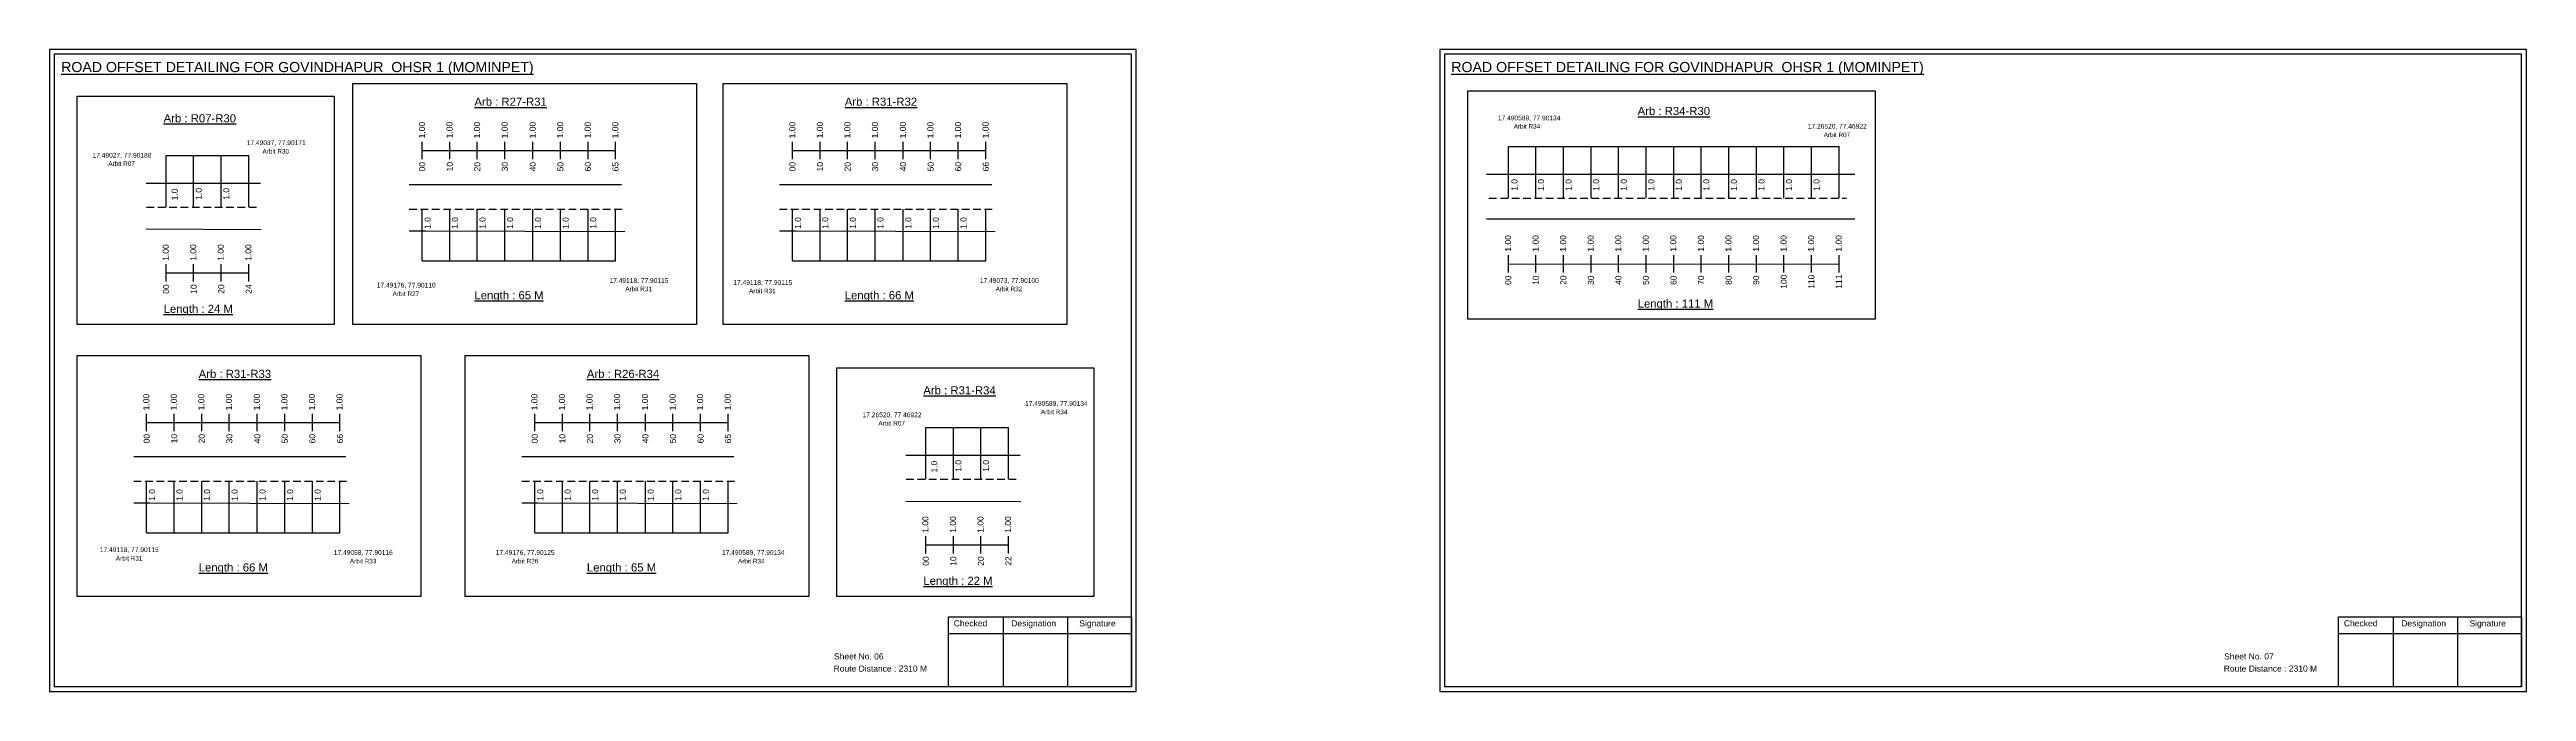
# Model space of a CAD drawing. Header units: inches. Extents: x 647 to 5432, y 46 to 1327.
# Drawn here: x 4209 to 5432, y 48 to 365 of the extents above; entities that cross this region are included whole.
import ezdxf

# ---------------------------------------------------------------- set-up
doc = ezdxf.new("R2010")
doc.units = ezdxf.units.IN
doc.header["$MEASUREMENT"] = 0
doc.linetypes.add('DASHED2', pattern=[0.375, 0.25, -0.125])
doc.layers.add('PDF_Geometry', color=7, linetype='Continuous')
doc.layers.add('PDF_Text', color=5, linetype='Continuous')
doc.styles.add('PDF Arial', font='arial.ttf')
doc.styles.get("Standard").update_dxf_attribs({"font": 'arial.ttf'})

msp = doc.modelspace()

# ---------------------------------------------------------------- linework, layer by layer
at = {"color": 217, "true_color": 0x93278f}
for p, q in [((4393.2, 311), (4393.2, 319.6)), ((4406.8, 311), (4406.8, 319.6)), ((4420.4, 311), (4420.4, 319.6)), ((4434, 311), (4434, 319.6)), ((4447.9, 311), (4447.9, 319.6)), ((4461.5, 311), (4461.5, 319.6)), ((4475.1, 311), (4475.1, 319.6)), ((4488.7, 311), (4488.7, 319.6)), ((4576, 311), (4576, 319.6)), ((4589.6, 311), (4589.6, 319.6)), ((4603.2, 311), (4603.2, 319.6)), ((4616.8, 311), (4616.8, 319.6)), ((4630.6, 311), (4630.6, 319.6)), ((4644.2, 311), (4644.2, 319.6)), ((4657.8, 311), (4657.8, 319.6)), ((4671.4, 311), (4671.4, 319.6)), ((4393.2, 315.3), (4488.7, 315.3)), ((4576, 315.3), (4671.4, 315.3)), ((4266.8, 250.7), (4266.8, 259.2)), ((4280.4, 250.7), (4280.4, 259.2)), ((4294, 250.7), (4294, 259.2)), ((4307.6, 250.7), (4307.6, 259.2)), ((4929.4, 255.1), (4929.4, 263.6)), ((4929.4, 259.3), (5092.6, 259.4)), ((4943, 255.1), (4943, 263.6)), ((4956.6, 255.1), (4956.6, 263.6)), ((4970.2, 255.1), (4970.2, 263.6)), ((4983.8, 255.1), (4983.8, 263.6)), ((4997.4, 255.1), (4997.4, 263.6)), ((5011, 255.1), (5011, 263.6)), ((5024.6, 255.1), (5024.6, 263.6)), ((5038.2, 255.1), (5038.2, 263.6)), ((5051.8, 255.1), (5051.8, 263.6)), ((5065.4, 255.1), (5065.4, 263.6)), ((5079, 255.1), (5079, 263.6)), ((5092.6, 255.1), (5092.6, 263.6)), ((4266.8, 254.9), (4307.6, 254.9)), ((4257.2, 176.8), (4257.2, 185.4)), ((4270.8, 176.8), (4270.8, 185.4)), ((4284.4, 176.8), (4284.4, 185.4)), ((4298, 176.8), (4298, 185.4)), ((4311.8, 176.8), (4311.8, 185.4)), ((4325.4, 176.8), (4325.4, 185.4)), ((4339, 176.8), (4339, 185.4)), ((4352.6, 176.8), (4352.6, 185.4)), ((4448.8, 176.8), (4448.8, 185.4)), ((4462.4, 176.8), (4462.4, 185.4)), ((4476, 176.8), (4476, 185.4)), ((4489.6, 176.8), (4489.6, 185.4)), ((4503.4, 176.8), (4503.4, 185.4)), ((4517, 176.8), (4517, 185.4)), ((4530.6, 176.8), (4530.6, 185.4)), ((4544.2, 176.8), (4544.2, 185.4)), ((4257.2, 181.1), (4352.6, 181.1)), ((4448.8, 181.1), (4544.2, 181.1)), ((4641.8, 116.4), (4641.8, 125)), ((4655.4, 116.4), (4655.4, 125)), ((4669, 116.4), (4669, 125)), ((4682.6, 116.4), (4682.6, 125)), ((4641.8, 120.7), (4682.6, 120.7))]:
    msp.add_line(p, q, dxfattribs=at)
at = {"color": 5}
for p, q in [((4266.8, 312.9), (4307.6, 312.9)), ((4929.4, 317.3), (5092.6, 317.3)), ((4393.2, 260.9), (4488.7, 260.9)), ((4576, 260.9), (4671.4, 260.9)), ((4641.8, 178.7), (4682.6, 178.7)), ((4257.2, 126.6), (4352.6, 126.7)), ((4448.8, 126.6), (4544.2, 126.7))]:
    msp.add_line(p, q, dxfattribs=at)
for p, q in [((4266.8, 287.4), (4266.8, 312.9)), ((4280.4, 287.4), (4280.4, 312.9)), ((4294, 287.4), (4294, 312.9)), ((4307.6, 287.4), (4307.6, 312.9)), ((4929.4, 291.8), (4929.4, 317.3)), ((4943, 291.8), (4943, 317.3)), ((4956.6, 291.8), (4956.6, 317.3)), ((4970.2, 291.8), (4970.2, 317.3)), ((4983.8, 291.8), (4983.8, 317.3)), ((4997.4, 291.8), (4997.4, 317.3)), ((5011, 291.8), (5011, 317.3)), ((5024.6, 291.8), (5024.6, 317.3)), ((5038.2, 291.8), (5038.2, 317.3)), ((5051.8, 291.8), (5051.8, 317.3)), ((5065.4, 291.8), (5065.4, 317.3)), ((5079, 291.8), (5079, 317.3)), ((5092.6, 291.8), (5092.6, 317.3)), ((4256.9, 299.2), (4313.4, 299.2)), ((4491.6, 298.3), (4386.8, 298.3)), ((4674.4, 298.3), (4569.6, 298.3)), ((4918.5, 303.6), (5100.4, 303.6)), ((4393.2, 260.9), (4393.2, 286.4)), ((4406.8, 260.9), (4406.8, 286.4)), ((4420.4, 260.9), (4420.4, 286.4)), ((4434, 260.9), (4434, 286.4)), ((4447.9, 260.9), (4447.9, 286.4)), ((4461.5, 260.9), (4461.5, 286.4)), ((4475.1, 260.9), (4475.1, 286.4)), ((4488.7, 260.9), (4488.7, 286.4)), ((4576, 260.9), (4576, 286.4)), ((4589.6, 260.9), (4589.6, 286.4)), ((4603.2, 260.9), (4603.2, 286.4)), ((4616.8, 260.9), (4616.8, 286.4)), ((4630.6, 260.9), (4630.6, 286.4)), ((4644.2, 260.9), (4644.2, 286.4)), ((4657.8, 260.9), (4657.8, 286.4)), ((4671.4, 260.9), (4671.4, 286.4)), ((5100.4, 281.5), (4918.5, 281.5)), ((4256.9, 276.6), (4313.7, 276.4)), ((4386.8, 275.6), (4394.9, 275.6)), ((4394.9, 275.6), (4493.2, 275.3)), ((4569.6, 275.6), (4577.7, 275.6)), ((4577.7, 275.6), (4676, 275.3)), ((4641.8, 153.1), (4641.8, 178.7)), ((4655.4, 153.1), (4655.4, 178.7)), ((4669, 153.1), (4669, 178.7)), ((4682.6, 153.1), (4682.6, 178.7)), ((4355.5, 164.1), (4250.8, 164.1)), ((4547.1, 164.1), (4442.4, 164.1)), ((4631.9, 165), (4688.4, 165)), ((4257.2, 126.7), (4257.2, 152.2)), ((4270.8, 126.7), (4270.8, 152.2)), ((4284.4, 126.7), (4284.4, 152.2)), ((4298, 126.7), (4298, 152.2)), ((4311.8, 126.7), (4311.8, 152.2)), ((4325.4, 126.7), (4325.4, 152.2)), ((4339, 126.7), (4339, 152.2)), ((4352.6, 126.7), (4352.6, 152.2)), ((4448.8, 126.7), (4448.8, 152.2)), ((4462.4, 126.7), (4462.4, 152.2)), ((4476, 126.7), (4476, 152.2)), ((4489.6, 126.7), (4489.6, 152.2)), ((4503.4, 126.7), (4503.4, 152.2)), ((4517, 126.7), (4517, 152.2)), ((4530.6, 126.7), (4530.6, 152.2)), ((4544.2, 126.7), (4544.2, 152.2)), ((4250.8, 141.4), (4258.8, 141.4)), ((4258.8, 141.4), (4357.1, 141.1)), ((4442.4, 141.4), (4450.4, 141.4)), ((4450.4, 141.4), (4548.7, 141.1)), ((4631.9, 142.3), (4688.7, 142.2))]:
    msp.add_line(p, q)
at = {"linetype": 'DASHED2', "ltscale": 15}
for p, q in [((4257.1, 287.4), (4313.4, 287.4)), ((4386.8, 286.4), (4492.2, 286.4)), ((4569.6, 286.4), (4675, 286.4)), ((4919.8, 291.8), (5096.2, 291.8)), ((4250.8, 152.2), (4356.2, 152.2)), ((4442.4, 152.2), (4547.8, 152.2)), ((4632.1, 153.1), (4688.4, 153.1))]:
    msp.add_line(p, q, dxfattribs=at)
for points in [[(4359, 348.4), (4528.6, 348.4), (4528.6, 229.5), (4359, 229.5)], [(4541.8, 348.4), (4711.4, 348.4), (4711.4, 229.5), (4541.8, 229.5)], [(4909.3, 344.8), (5110.5, 344.8), (5110.5, 232.1), (4909.3, 232.1)], [(4222.9, 342.2), (4349.7, 342.2), (4349.7, 229.5), (4222.9, 229.5)], [(4222.9, 214.1), (4392.5, 214.1), (4392.5, 95.3), (4222.9, 95.3)], [(4414.5, 214.1), (4584.1, 214.1), (4584.1, 95.3), (4414.5, 95.3)], [(4597.9, 208), (4724.7, 208), (4724.7, 95.3), (4597.9, 95.3)]]:
    msp.add_lwpolyline(points, close=True)
at = {"layer": 'PDF_Geometry'}
for points in [[(4209.3, 365.1), (4209.3, 48.4), (4745.7, 48.4), (4745.7, 365.1)], [(4211.6, 362.8), (4211.6, 50.8), (4743.3, 50.8), (4743.3, 362.8)], [(4895.5, 365.1), (4895.5, 48.4), (5431.9, 48.4), (5431.9, 365.1)], [(4897.8, 362.8), (4897.8, 50.8), (5429.5, 50.8), (5429.5, 362.8)]]:
    msp.add_lwpolyline(points, close=True, dxfattribs=at)
at = {"layer": 'PDF_Geometry', "color": 242, "true_color": 0xcc1f26}
for points in [[(4743.3, 50.7), (4653, 50.7), (4653, 85.3), (4743.3, 85.3)], [(5429.5, 50.7), (5339.2, 50.7), (5339.2, 85.3), (5429.5, 85.3)]]:
    msp.add_lwpolyline(points, close=True, dxfattribs=at)
for points in [[(4653, 77), (4743.3, 77)], [(4680, 85.3), (4680, 50.7)], [(4711.7, 85.3), (4711.7, 50.7)], [(5339.2, 77), (5429.5, 77)], [(5366.1, 85.3), (5366.1, 50.7)], [(5397.9, 85.3), (5397.9, 50.7)]]:
    msp.add_lwpolyline(points, dxfattribs=at)

# ---------------------------------------------------------------- texts
at = {"color": 242, "true_color": 0xcd2027}
for s, height, p in [('%%UROAD OFFSET DETAILING FOR GOVINDHAPUR  OHSR 1 (MOMINPET)', 5, (4215, 354)), ('%%UROAD OFFSET DETAILING FOR GOVINDHAPUR  OHSR 1 (MOMINPET)', 5, (4901.2, 354)), ('%%UArb : R07-R30', 4, (4265.6, 329.2)), ('%%UArb : R27-R31', 4, (4419, 337.4)), ('%%UArb : R31-R32', 4, (4601.8, 337.4)), ('%%UArb : R34-R30', 4, (4993.2, 332.8)), ('%%ULength : 65 M', 4, (4419, 241.9)), ('%%ULength : 66 M', 4, (4601.8, 241.9)), ('%%ULength : 24 M', 4, (4265.6, 235.2)), ('%%ULength : 111 M', 4, (4993.2, 237.8)), ('%%UArb : R31-R33', 4, (4282.9, 203.1)), ('%%UArb : R26-R34', 4, (4474.5, 203.1)), ('%%UArb : R31-R34', 4, (4640.6, 195)), ('%%ULength : 66 M', 4, (4282.9, 107.6)), ('%%ULength : 65 M', 4, (4474.5, 107.6)), ('%%ULength : 22 M', 4, (4640.6, 101))]:
    msp.add_text(s, height=height, dxfattribs=at).set_placement(p)
at = {"color": 5}
for s, height, p in [('17.490589, 77.90134', 2.34, (4924.2, 330.2)), ('17.49037, 77.90171', 2.34, (4306.6, 318)), ('Arbit R34', 2.25, (4932, 326.1)), ('17.26520, 77.46922', 2.34, (5077.2, 326.1)), ('Arbit R07', 2.25, (5085, 321.9)), ('17.49027, 77.90188', 2.34, (4230.5, 311.8)), ('Arbit R07', 2.25, (4238.3, 307.7)), ('Arbit R30', 2.25, (4314.4, 313.8)), ('17.49176, 77.90110', 2.34, (4370.8, 247.7)), ('Arbit R27', 2.25, (4378.6, 243.5)), ('17.49118, 77.90115', 2.34, (4485.7, 250)), ('Arbit R31', 2.25, (4493.5, 245.9)), ('17.49118, 77.90115', 2.34, (4546.8, 249)), ('Arbit R31', 2.25, (4554.6, 244.9)), ('17.49073, 77.90100', 2.34, (4668.5, 250)), ('Arbit R32', 2.25, (4676.3, 245.9)), ('17.26520, 77.46922', 2.34, (4610.6, 183.7)), ('17.490589, 77.90134', 2.34, (4690.8, 189.3)), ('Arbit R34', 2.25, (4698.6, 185.2)), ('Arbit R07', 2.25, (4618.4, 179.6)), ('17.49118, 77.90115', 2.34, (4234.1, 117.2)), ('Arbit R31', 2.25, (4242, 113)), ('17.49058, 77.90116', 2.34, (4349.6, 115.8)), ('Arbit R33', 2.25, (4357.5, 111.6)), ('17.49176, 77.90125', 2.34, (4429.5, 115.8)), ('Arbit R26', 2.25, (4437.4, 111.6)), ('17.490589, 77.90134', 2.34, (4541.2, 115.8)), ('Arbit R34', 2.25, (4549.1, 111.6))]:
    msp.add_text(s, height=height, dxfattribs=at).set_placement(p)
at = {"color": 217, "true_color": 0x93278f}
for s, p in [('1.00', (4394.6, 321.3)), ('1.00', (4408.2, 321.3)), ('1.00', (4421.8, 321.3)), ('1.00', (4435.4, 321.3)), ('1.00', (4449.2, 321.3)), ('1.00', (4462.8, 321.3)), ('1.00', (4476.4, 321.3)), ('1.00', (4490, 321.3)), ('1.00', (4577.4, 321.3)), ('1.00', (4591, 321.3)), ('1.00', (4604.6, 321.3)), ('1.00', (4618.2, 321.3)), ('1.00', (4632, 321.3)), ('1.00', (4645.6, 321.3)), ('1.00', (4659.2, 321.3)), ('1.00', (4672.8, 321.3)), ('00', (4394.7, 305)), ('10', (4408.3, 305)), ('20', (4421.9, 305)), ('30', (4435.5, 305)), ('40', (4449.3, 305)), ('50', (4462.9, 305)), ('60', (4476.5, 305)), ('65', (4490.1, 305)), ('00', (4577.5, 305)), ('10', (4591.1, 305)), ('20', (4604.7, 305)), ('30', (4618.3, 305)), ('40', (4632.1, 305)), ('50', (4645.7, 305)), ('60', (4659.3, 305)), ('66', (4672.9, 305)), ('1.00', (4930.7, 265.4)), ('1.00', (4944.3, 265.4)), ('1.00', (4957.9, 265.4)), ('1.00', (4971.5, 265.4)), ('1.00', (4985.1, 265.4)), ('1.00', (4998.7, 265.4)), ('1.00', (5012.3, 265.4)), ('1.00', (5025.9, 265.4)), ('1.00', (5039.5, 265.4)), ('1.00', (5053.1, 265.4)), ('1.00', (5066.7, 265.4)), ('1.00', (5080.3, 265.4)), ('1.00', (5093.9, 265.4)), ('1.00', (4268.1, 260.9)), ('1.00', (4281.7, 260.9)), ('1.00', (4295.3, 260.9)), ('1.00', (4308.9, 260.9)), ('00', (4268.3, 244.6)), ('10', (4281.9, 244.6)), ('20', (4295.5, 244.6)), ('24', (4309.1, 244.6)), ('00', (4930.8, 249)), ('10', (4944.4, 249)), ('20', (4958, 249)), ('30', (4971.6, 249)), ('40', (4985.2, 249)), ('50', (4998.8, 249)), ('60', (5012.4, 249)), ('70', (5026, 249)), ('80', (5039.6, 249)), ('90', (5053.2, 249)), ('100', (5066.8, 247.1)), ('110', (5080.4, 247.1)), ('111', (5094, 247.1)), ('1.00', (4258.5, 187.1)), ('1.00', (4272.1, 187.1)), ('1.00', (4285.7, 187.1)), ('1.00', (4299.3, 187.1)), ('1.00', (4313.1, 187.1)), ('1.00', (4326.7, 187.1)), ('1.00', (4340.3, 187.1)), ('1.00', (4353.9, 187.1)), ('1.00', (4450.1, 187.1)), ('1.00', (4463.7, 187.1)), ('1.00', (4477.3, 187.1)), ('1.00', (4490.9, 187.1)), ('1.00', (4504.7, 187.1)), ('1.00', (4518.3, 187.1)), ('1.00', (4531.9, 187.1)), ('1.00', (4545.5, 187.1)), ('00', (4258.7, 170.8)), ('10', (4272.3, 170.8)), ('20', (4285.9, 170.8)), ('30', (4299.5, 170.8)), ('40', (4313.3, 170.8)), ('50', (4326.9, 170.8)), ('60', (4340.5, 170.8)), ('66', (4354.1, 170.8)), ('00', (4450.3, 170.8)), ('10', (4463.9, 170.8)), ('20', (4477.5, 170.8)), ('30', (4491.1, 170.8)), ('40', (4504.9, 170.8)), ('50', (4518.5, 170.8)), ('60', (4532.1, 170.8)), ('65', (4545.7, 170.8)), ('1.00', (4643.1, 126.7)), ('1.00', (4656.7, 126.7)), ('1.00', (4670.3, 126.7)), ('1.00', (4683.9, 126.7)), ('00', (4643.3, 110.4)), ('10', (4656.9, 110.4)), ('20', (4670.5, 110.4)), ('22', (4684.1, 110.4))]:
    msp.add_text(s, height=3, rotation=90, dxfattribs=at).set_placement(p)
for p in [(4272.5, 290.7), (4284.4, 291), (4298, 291), (4933.9, 295.4), (4947, 295.4), (4960.6, 295.4), (4974.2, 295.4), (4987.8, 295.4), (5001.4, 295.4), (5015, 295.4), (5028.6, 295.4), (5042.2, 295.4), (5055.8, 295.4), (5069.4, 295.4), (5083, 295.4), (4397.4, 276.6), (4410.9, 276.6), (4424.5, 276.6), (4438.1, 276.6), (4451.9, 276.6), (4465.5, 276.6), (4479.1, 276.6), (4580.2, 276.6), (4593.7, 276.6), (4607.3, 276.6), (4620.9, 276.6), (4634.7, 276.6), (4648.3, 276.6), (4661.9, 276.6), (4647.5, 156.4), (4659.4, 156.8), (4673, 156.8), (4261.4, 142.4), (4274.9, 142.4), (4288.5, 142.4), (4302.1, 142.4), (4315.9, 142.4), (4329.5, 142.4), (4343.1, 142.4), (4453, 142.4), (4466.5, 142.4), (4480.1, 142.4), (4493.7, 142.4), (4507.5, 142.4), (4521.1, 142.4), (4534.7, 142.4)]:
    msp.add_text('1.0', height=3, rotation=90).set_placement(p)
for s, p in [('Route Distance : 2310 M', (4596.3, 58.2)), ('Sheet No. 06', (4596.5, 64.2)), ('Route Distance : 2310 M', (5282.5, 58.2)), ('Sheet No. 07', (5282.7, 64.2))]:
    msp.add_text(s, height=3).set_placement(p)
at = {"layer": 'PDF_Text', "color": 7, "attachment_point": 7, "style": 'PDF Arial'}
for s, insert, char_height in [('Checked', (4655.6, 80.5), 3), ('Designation', (4684, 79.6), 3.001), ('Signature', (4717.6, 79.6), 3), ('Checked', (5341.8, 80.5), 3), ('Designation', (5370.1, 79.6), 3.001), ('Signature', (5403.8, 79.6), 3)]:
    msp.add_mtext(s, dxfattribs=dict(at, insert=insert, char_height=char_height))

doc.saveas('drawing.dxf')
